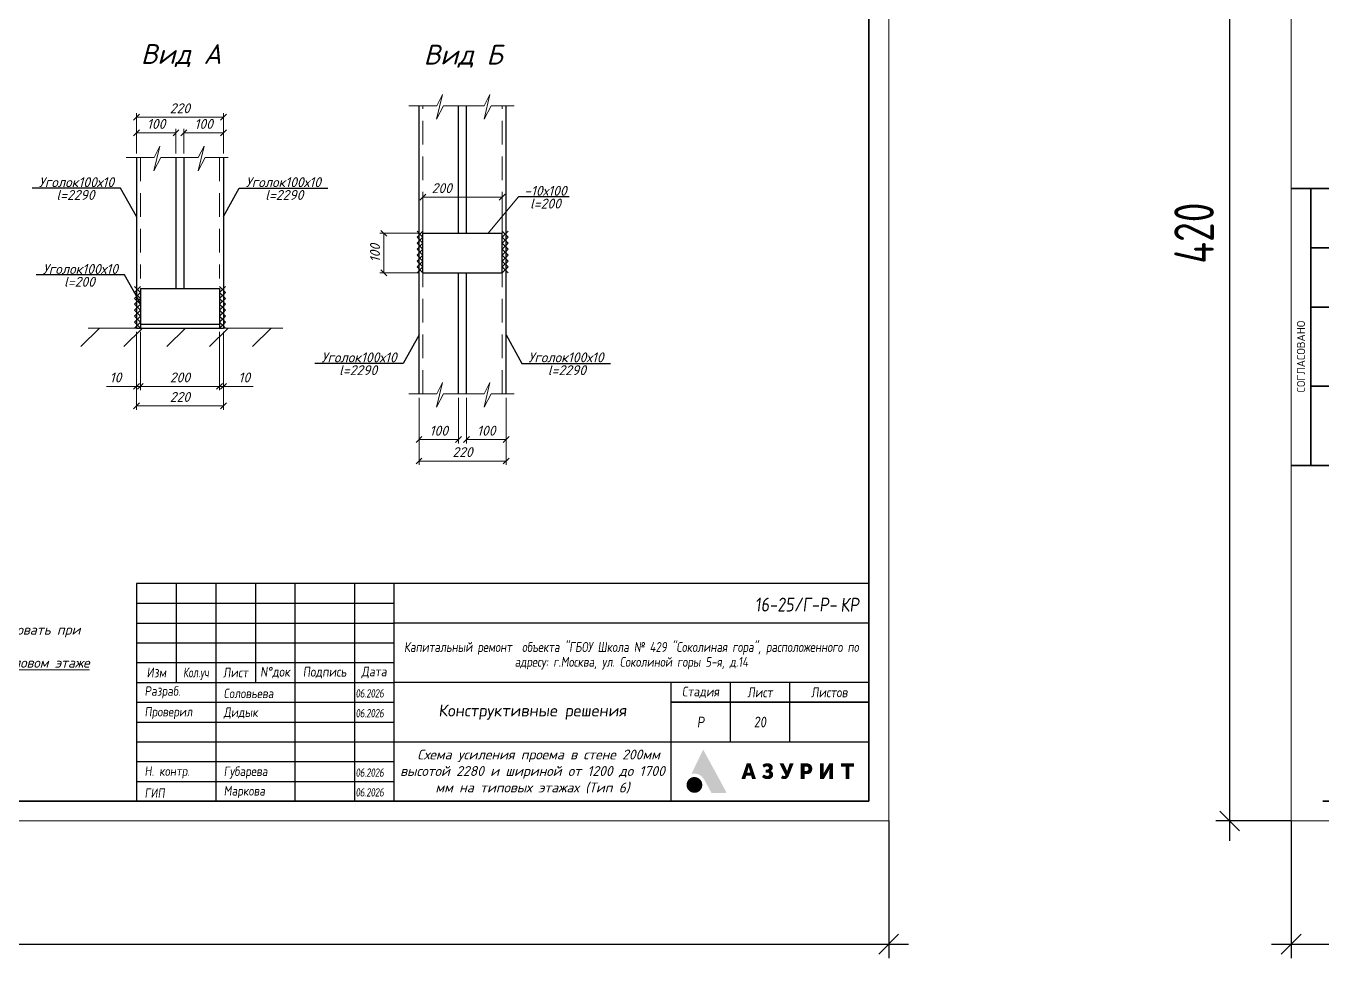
# Model space of a CAD drawing. Header units: millimetres. Extents: x 10124 to 8132345, y -95635 to 1386204.
# Drawn here: x 149395 to 152669, y 25514 to 27868 of the extents above; entities that cross this region are included whole.
import ezdxf
from ezdxf.enums import TextEntityAlignment as Align

# ---------------------------------------------------------------- set-up
doc = ezdxf.new("R2010")
doc.units = ezdxf.units.MM
doc.linetypes.add('Пунктир 2мм', pattern=[3, 2, -1])
doc.layers.get('DEFPOINTS').update_dxf_attribs({"color": 1})
for name, color, linetype, lineweight in [('013', 7, 'Continuous', 13), ('030', 7, 'Continuous', 30), ('_TEXT', 7, 'Continuous', 30)]:
    doc.layers.add(name, color=color, linetype=linetype, lineweight=lineweight)
doc.layers.add('_STAMP', color=7, linetype='Continuous')
doc.styles.add('10', font='isocpeui.ttf', dxfattribs={"height": 25})
doc.styles.add('GOST', font='isocpeur.TTF')
doc.styles.add('ISOCPEUR', font='isocpeur.TTF', dxfattribs={"width": 0.85, "oblique": 7})
doc.styles.add('БДА100', font='romand.shx', dxfattribs={"width": 0.7})
doc.dimstyles.new('10', dxfattribs={"dimtxt": 37.5, "dimasz": 15, "dimexe": 10, "dimexo": 10, "dimgap": 10, "dimtad": 1, "dimtxsty": '10', "dimblk": 'OBLIQUE', "dimcen": 2.5, "dimadec": 0, "dimazin": 0, "dimtfac": 1, "dimtmove": 0, "dimatfit": 3, "dimfxl": 1, "dimlwd": 15, "dimlwe": 15, "dimarcsym": 0})
doc.dimstyles.new('БДА1', dxfattribs={"dimtxt": 2, "dimasz": 1, "dimexe": 0.7, "dimexo": 0, "dimgap": 0.8, "dimtad": 1, "dimdec": 0, "dimrnd": 1, "dimzin": 0, "dimdsep": 46, "dimtxsty": 'БДА100', "dimblk": 'OBLIQUE', "dimcen": 2, "dimdle": 1, "dimadec": 0, "dimazin": 0, "dimtfac": 1, "dimtdec": 0, "dimtmove": 1, "dimatfit": 3, "dimldrblk": 'NONE', "dimfxl": 0.7, "dimtolj": 1, "dimtzin": 0, "dimlwd": -1, "dimlwe": -1, "dimarcsym": 0})

# ---------------------------------------------------------------- blocks, each defined once
blk = doc.blocks.new('_OBLIQUE')
at = {"color": 0, "linetype": 'ByBlock'}
blk.add_line((-0.5, -0.5), (0.5, 0.5), dxfattribs=at)
blk = doc.blocks.new('*D17')
at = {"layer": 'DEFPOINTS', "color": 0, "transparency": 16777216}
for p, q in [((0, 0), (0, -34.62)), ((594, 0), (594, -34.62)), ((-5, -31.12), (599, -31.12))]:
    blk.add_line(p, q, dxfattribs=at)
for p in [(0, 0), (594, 0), (594, -31.12)]:
    blk.add_point(p, dxfattribs=at)
at = {"layer": 'DEFPOINTS', "color": 0, "transparency": 16777216, "xscale": 5, "yscale": 5, "zscale": 5, "rotation": 180}
blk.add_blockref('_OBLIQUE', (0, -31.12), dxfattribs=at)
at = {"layer": 'DEFPOINTS', "color": 0, "transparency": 16777216, "xscale": 5, "yscale": 5, "zscale": 5}
blk.add_blockref('_OBLIQUE', (594, -31.12), dxfattribs=at)
at = {"layer": 'DEFPOINTS', "color": 0, "lineweight": 0, "transparency": 16777216, "insert": (105, -22.12), "char_height": 10, "attachment_point": 5, "style": 'БДА100'}
blk.add_mtext('\\A1;594', dxfattribs=at)
blk = doc.blocks.new('_None')
blk = doc.blocks.new('*D18')
at = {"layer": 'DEFPOINTS', "color": 0, "transparency": 16777216}
for p, q in [((-15.52, -5), (-15.52, 425)), ((0, 420), (-19.02, 420)), ((0, 0), (-19.02, 0))]:
    blk.add_line(p, q, dxfattribs=at)
for p in [(-15.52, 420), (0, 420), (0, 0)]:
    blk.add_point(p, dxfattribs=at)
at = {"layer": 'DEFPOINTS', "color": 0, "transparency": 16777216, "xscale": 5, "yscale": 5, "zscale": 5}
for p, rotation in [((-15.52, 420), 90), ((-15.52, 0), 270)]:
    blk.add_blockref('_OBLIQUE', p, dxfattribs=dict(at, rotation=rotation))
at = {"layer": 'DEFPOINTS', "color": 0, "lineweight": 0, "transparency": 16777216, "insert": (-24.52, 148.5), "char_height": 10, "attachment_point": 5, "rotation": 90, "style": 'БДА100'}
blk.add_mtext('\\A1;420', dxfattribs=at)
blk = doc.blocks.new('Логотип Азурит')
at = {"layer": '_STAMP', "linetype": 'Continuous', "true_color": 0x2a3756}
h = blk.add_hatch(color=159, dxfattribs=at)
h.dxf.hatch_style = 1
h.paths.add_polyline_path([(-39.4, 8.5), (-40.02, 9.65), (-40.61, 10.74), (-41.14, 11.7), (-41.62, 12.59), (-41.79, 12.89), (-41.86, 13.01), (-41.91, 12.94), (-41.99, 12.78), (-42.39, 11.96), (-42.77, 11.18), (-43.09, 10.5), (-43.47, 9.72), (-44.18, 8.26), (-44.5, 7.6), (-44.73, 7.14), (-44.85, 6.9), (-44.7, 6.93), (-44.51, 6.95), (-44.27, 6.97), (-44.09, 6.97), (-43.91, 6.96), (-43.74, 6.94), (-43.56, 6.91), (-43.39, 6.87), (-43.22, 6.81), (-43.05, 6.75), (-42.89, 6.68), (-42.73, 6.59), (-42.58, 6.5), (-42.43, 6.4), (-42.29, 6.29), (-42.15, 6.17), (-42.03, 6.04), (-41.91, 5.91), (-41.79, 5.77), (-41.72, 5.65), (-41.63, 5.5), (-41.3, 4.9), (-41.02, 4.39), (-40.57, 3.56), (-40.05, 2.59), (-39.78, 2.11), (-37.86, 2.11), (-36.5, 2.11), (-35.94, 2.12), (-36.48, 3.13), (-36.82, 3.75), (-37.16, 4.37), (-37.67, 5.33), (-38.2, 6.3), (-38.54, 6.93), (-38.87, 7.53)])
h = blk.add_hatch(color=159, dxfattribs=at)
h.dxf.hatch_style = 1
h.paths.add_polyline_path([(-29.3, 7.88), (-29.63, 8.84), (-29.86, 9.53), (-30.37, 9.54), (-30.87, 9.54), (-30.93, 9.38), (-31.26, 8.4), (-31.64, 7.27), (-31.97, 6.31), (-32.19, 5.64), (-32.05, 5.63), (-31.71, 5.62), (-31.23, 5.62), (-31.11, 6.03), (-30.99, 6.44), (-30.37, 6.44), (-29.75, 6.44), (-29.63, 6.03), (-29.52, 5.62), (-29.03, 5.62), (-28.54, 5.62), (-28.6, 5.8), (-28.93, 6.79)])
h.paths.add_polyline_path([(-30.77, 7.21), (-30.74, 7.31), (-30.56, 7.93), (-30.43, 8.43), (-30.39, 8.59), (-30.37, 8.65), (-30.35, 8.64), (-30.31, 8.45), (-30.22, 8.08), (-30.11, 7.66), (-30.01, 7.33), (-29.97, 7.21), (-30.37, 7.21)], flags=16)
h = blk.add_hatch(color=159, dxfattribs=at)
h.dxf.hatch_style = 1
h.paths.add_polyline_path([(-24.39, 7.35), (-24.47, 7.43), (-24.56, 7.5), (-24.66, 7.56), (-24.81, 7.65), (-24.74, 7.69), (-24.65, 7.75), (-24.55, 7.86), (-24.45, 7.97), (-24.38, 8.09), (-24.35, 8.18), (-24.32, 8.25), (-24.31, 8.34), (-24.3, 8.45), (-24.3, 8.65), (-24.31, 8.73), (-24.34, 8.82), (-24.41, 8.99), (-24.51, 9.14), (-24.63, 9.28), (-24.78, 9.39), (-24.95, 9.48), (-25.13, 9.55), (-25.34, 9.59), (-25.56, 9.6), (-25.74, 9.6), (-25.91, 9.58), (-26.08, 9.55), (-26.23, 9.51), (-26.39, 9.46), (-26.53, 9.39), (-26.67, 9.32), (-26.8, 9.23), (-26.9, 9.15), (-26.81, 8.98), (-26.64, 8.66), (-26.54, 8.5), (-26.51, 8.5), (-26.46, 8.54), (-26.35, 8.61), (-26.21, 8.67), (-26.07, 8.73), (-25.93, 8.77), (-25.82, 8.79), (-25.72, 8.79), (-25.62, 8.79), (-25.53, 8.76), (-25.46, 8.73), (-25.39, 8.68), (-25.34, 8.62), (-25.3, 8.55), (-25.26, 8.45), (-25.26, 8.36), (-25.27, 8.27), (-25.32, 8.18), (-25.36, 8.13), (-25.39, 8.08), (-25.44, 8.05), (-25.49, 8.02), (-25.63, 7.99), (-25.84, 7.98), (-26.1, 7.97), (-26.1, 7.6), (-26.1, 7.24), (-25.78, 7.23), (-25.54, 7.21), (-25.45, 7.2), (-25.38, 7.18), (-25.33, 7.15), (-25.28, 7.12), (-25.25, 7.08), (-25.21, 7.02), (-25.19, 6.96), (-25.17, 6.9), (-25.17, 6.76), (-25.18, 6.7), (-25.2, 6.64), (-25.23, 6.58), (-25.26, 6.53), (-25.31, 6.49), (-25.37, 6.45), (-25.44, 6.43), (-25.52, 6.41), (-25.69, 6.39), (-25.78, 6.39), (-25.87, 6.41), (-26, 6.45), (-26.16, 6.51), (-26.3, 6.6), (-26.43, 6.69), (-26.53, 6.76), (-26.77, 6.45), (-26.93, 6.26), (-26.97, 6.2), (-26.98, 6.15), (-26.97, 6.11), (-26.94, 6.07), (-26.82, 5.97), (-26.62, 5.84), (-26.41, 5.73), (-26.19, 5.65), (-25.97, 5.59), (-25.78, 5.57), (-25.53, 5.57), (-25.3, 5.58), (-25.12, 5.61), (-24.99, 5.65), (-24.87, 5.71), (-24.75, 5.78), (-24.64, 5.85), (-24.54, 5.94), (-24.45, 6.03), (-24.37, 6.13), (-24.31, 6.23), (-24.25, 6.37), (-24.21, 6.51), (-24.2, 6.66), (-24.2, 6.82), (-24.21, 6.94), (-24.24, 7.06), (-24.28, 7.16), (-24.33, 7.26)])
h = blk.add_hatch(color=159, dxfattribs=at)
h.dxf.hatch_style = 1
h.paths.add_polyline_path([(-19.61, 8.04), (-19.36, 8.68), (-19.14, 9.22), (-19.03, 9.53), (-19.17, 9.54), (-19.52, 9.54), (-20.02, 9.54), (-20.05, 9.44), (-20.31, 8.65), (-20.59, 7.81), (-20.63, 7.68), (-20.66, 7.62), (-20.67, 7.61), (-20.7, 7.67), (-20.82, 7.97), (-21.01, 8.4), (-21.34, 9.1), (-21.54, 9.54), (-22.06, 9.54), (-22.58, 9.54), (-22.4, 9.17), (-21.88, 8.17), (-21.32, 7.06), (-21.11, 6.63), (-21.09, 6.56), (-21.1, 6.52), (-21.15, 6.45), (-21.21, 6.41), (-21.28, 6.38), (-21.37, 6.37), (-21.45, 6.37), (-21.55, 6.39), (-21.64, 6.43), (-21.74, 6.49), (-21.82, 6.53), (-21.86, 6.49), (-21.92, 6.39), (-22.11, 6.05), (-22.23, 5.85), (-22.18, 5.81), (-22.08, 5.75), (-21.95, 5.69), (-21.81, 5.63), (-21.69, 5.59), (-21.51, 5.57), (-21.31, 5.57), (-21.12, 5.59), (-20.97, 5.62), (-20.88, 5.66), (-20.79, 5.71), (-20.71, 5.77), (-20.63, 5.84), (-20.56, 5.93), (-20.48, 6.02), (-20.35, 6.23), (-20.28, 6.35), (-20.21, 6.51), (-19.92, 7.25)])
h = blk.add_hatch(color=159, dxfattribs=at)
h.dxf.hatch_style = 1
h.paths.add_polyline_path([(-14.46, 7.53), (-14.41, 7.64), (-14.37, 7.74), (-14.33, 7.96), (-14.31, 8.19), (-14.32, 8.41), (-14.37, 8.63), (-14.45, 8.83), (-14.5, 8.93), (-14.55, 9.02), (-14.62, 9.1), (-14.69, 9.18), (-14.81, 9.29), (-14.92, 9.37), (-15.06, 9.43), (-15.21, 9.49), (-15.33, 9.52), (-15.49, 9.53), (-16.3, 9.54), (-17.21, 9.54), (-17.21, 7.58), (-17.21, 5.62), (-16.73, 5.62), (-16.25, 5.62), (-16.25, 6.23), (-16.25, 6.83), (-15.87, 6.83), (-15.58, 6.84), (-15.35, 6.86), (-15.17, 6.91), (-14.99, 6.98), (-14.83, 7.08), (-14.69, 7.2), (-14.56, 7.36)])
h.paths.add_polyline_path([(-15.6, 7.68), (-15.67, 7.66), (-15.95, 7.66), (-16.25, 7.66), (-16.25, 8.2), (-16.25, 8.74), (-15.93, 8.73), (-15.64, 8.72), (-15.57, 8.7), (-15.51, 8.67), (-15.42, 8.6), (-15.35, 8.51), (-15.32, 8.45), (-15.3, 8.39), (-15.29, 8.19), (-15.29, 8.07), (-15.3, 8), (-15.32, 7.94), (-15.35, 7.88), (-15.39, 7.82), (-15.43, 7.78), (-15.53, 7.71)], flags=16)
h = blk.add_hatch(color=159, dxfattribs=at)
h.dxf.hatch_style = 1
h.paths.add_polyline_path([(-10.09, 7.82), (-9.98, 8.03), (-9.94, 8.12), (-9.95, 7.93), (-9.96, 7.49), (-9.97, 6.69), (-9.97, 5.62), (-9.5, 5.62), (-9.04, 5.62), (-9.04, 7.58), (-9.04, 9.54), (-9.51, 9.54), (-9.99, 9.54), (-10.36, 8.91), (-10.84, 8.1), (-11.03, 7.78), (-11.26, 7.34), (-11.37, 7.13), (-11.42, 7.05), (-11.41, 7.31), (-11.39, 7.78), (-11.39, 8.55), (-11.39, 9.54), (-11.86, 9.54), (-12.34, 9.54), (-12.34, 7.58), (-12.34, 5.62), (-11.86, 5.62), (-11.37, 5.62), (-11.18, 5.95), (-10.61, 6.89), (-10.31, 7.42)])
h = blk.add_hatch(color=159, dxfattribs=at)
h.dxf.hatch_style = 1
h.paths.add_polyline_path([(-3.74, 9.14), (-3.74, 9.54), (-5.42, 9.54), (-7.09, 9.54), (-7.09, 9.14), (-7.09, 8.74), (-6.5, 8.74), (-5.9, 8.74), (-5.9, 7.18), (-5.9, 5.62), (-5.43, 5.62), (-4.95, 5.62), (-4.95, 7.18), (-4.95, 8.74), (-4.35, 8.74), (-3.74, 8.74)])
at = {"layer": '_STAMP', "linetype": 'Continuous', "true_color": 0x1447b7}
h = blk.add_hatch(color=162, dxfattribs=at)
h.dxf.hatch_style = 1
h.paths.add_polyline_path([(-42.09, 4.22), (-42.11, 4.4), (-42.15, 4.58), (-42.2, 4.76), (-42.27, 4.93), (-42.35, 5.1), (-42.45, 5.26), (-42.57, 5.41), (-42.7, 5.55), (-42.8, 5.64), (-42.91, 5.72), (-43.14, 5.86), (-43.38, 5.97), (-43.63, 6.05), (-43.89, 6.09), (-44.15, 6.1), (-44.42, 6.07), (-44.55, 6.04), (-44.68, 6.01), (-44.87, 5.94), (-45.05, 5.85), (-45.22, 5.74), (-45.37, 5.62), (-45.51, 5.49), (-45.63, 5.35), (-45.75, 5.19), (-45.84, 5.03), (-45.92, 4.85), (-45.98, 4.67), (-46.03, 4.49), (-46.06, 4.29), (-46.07, 4.1), (-46.05, 3.9), (-46.02, 3.7), (-45.97, 3.51), (-45.92, 3.37), (-45.87, 3.24), (-45.8, 3.11), (-45.72, 2.99), (-45.64, 2.88), (-45.54, 2.77), (-45.44, 2.67), (-45.33, 2.57), (-45.22, 2.49), (-45.1, 2.41), (-44.98, 2.34), (-44.85, 2.28), (-44.72, 2.22), (-44.58, 2.18), (-44.44, 2.15), (-44.3, 2.13), (-44.05, 2.12), (-43.8, 2.14), (-43.57, 2.19), (-43.34, 2.26), (-43.12, 2.37), (-42.92, 2.5), (-42.73, 2.65), (-42.56, 2.83), (-42.44, 2.99), (-42.34, 3.15), (-42.26, 3.32), (-42.19, 3.49), (-42.14, 3.67), (-42.11, 3.85), (-42.09, 4.03)])
blk = doc.blocks.new('_Azurit_Stamp')
at = {"layer": '_STAMP'}
for p, q in [((-175, 55), (-175, 30)), ((-165, 55), (-165, 0)), ((-155, 55), (-155, 30)), ((-145, 55), (-145, 0)), ((-130, 55), (-130, 0)), ((-120, 55), (-120, 0)), ((-185, 50), (-120, 50)), ((-185, 45), (-120, 45)), ((0, 45), (-120, 45)), ((-185, 40), (-120, 40)), ((-185, 35), (-120, 35)), ((-185, 30), (-120, 30)), ((0, 30), (-120, 30)), ((-50, 30), (-50, 0)), ((-35, 25), (-35, 30)), ((-20, 25), (-20, 30)), ((-185, 25), (-120, 25)), ((-50, 25), (-35, 25)), ((-35, 25), (-50, 25)), ((-35, 25), (-20, 25)), ((-35, 15), (-35, 25)), ((-20, 25), (-35, 25)), ((-20, 25), (0, 25)), ((-20, 15), (-20, 25)), ((0, 25), (-20, 25)), ((-185, 20), (-120, 20)), ((-185, 15), (-120, 15)), ((-120, 15), (0, 15)), ((-185, 10), (-120, 10)), ((-185, 5), (-120, 5))]:
    blk.add_line(p, q, dxfattribs=at)
blk.add_lwpolyline([(-185, 0), (0, 0), (0, 55), (-185, 55)], close=True, dxfattribs=at)
at = {"linetype": 'Continuous'}
blk.add_blockref('Логотип Азурит', (0, 0), dxfattribs=at)
at = {"color": 0, "lineweight": 9, "insert": (-42.5, 20), "char_height": 2.7, "width": 15, "attachment_point": 5, "style": 'ISOCPEUR'}
blk.add_mtext('Р', dxfattribs=at)
at = {"layer": '_TEXT', "color": 1, "style": 'ISOCPEUR', "oblique": 7, "width": 0.85}
blk.add_text('КР ', height=3.5, dxfattribs=at).set_placement((-7.2, 49.62), align=Align.MIDDLE_LEFT)
at = {"layer": '_TEXT', "color": 5, "line_spacing_factor": 0.9, "style": 'ISOCPEUR'}
for s, width, heights, insert, char_height, attachment_point in [('16-25/Г-Р-', 69.1586, [9.61], (-8.07, 49.66), 3.5, 6), ('{\\Q8;\\W0.8;\\C7;Капитальный ремонт  объекта "ГБОУ Школа № 429 "Соколиная гора", расположенного по адресу: г.Москва, ул. Соколиной горы 5-я, д.14}', 120, [14.01], (-60, 36.73), 2.5, 5), ('{\\W1;Конструктивные решения}', 69.1586, [14.57], (-85, 22.5), 3, 5)]:
    blk.add_mtext_dynamic_manual_height_columns(s, width=width, gutter_width=0, heights=heights, dxfattribs=dict(at, insert=insert, char_height=char_height, attachment_point=attachment_point))
at = {"layer": '_TEXT', "style": 'ISOCPEUR'}
for s, width, insert, char_height, attachment_point in [('Изм', 10, (-180, 32.5), 2.5, 5), ('{\\W0.7;Кол.уч}', 10, (-170, 32.17), 2.5, 5), ('Лист', 10, (-160, 32.5), 2.5, 5), ('N%%Dдок', 10, (-150, 32.5), 2.5, 5), ('Подпись', 10, (-137.5, 32.5), 2.5, 5), ('Дата', 10, (-125, 32.5), 2.5, 5), ('Разраб.', 20, (-183, 27.5), 2.4, 4), ('Стадия', 15, (-42.5, 27.5), 2.5, 5), ('Лист', 15, (-27.5, 27.5), 2.5, 5), ('Листов', 15, (-10, 27.5), 2.5, 5), ('Проверил', 20, (-183, 22.27), 2.4, 4), ('Н. контр.', 20, (-183, 7.27), 2.4, 4), ('ГИП', 20, (-183, 2.04), 2.4, 4)]:
    blk.add_mtext_dynamic_manual_height_columns(s, width=width, gutter_width=12.5, heights=[0], dxfattribs=dict(at, insert=insert, char_height=char_height, attachment_point=attachment_point))
at = {"layer": '_TEXT', "color": 1, "attachment_point": 4, "style": 'ISOCPEUR'}
for s, width, insert, char_height in [('Соловьева', 19.0361, (-163, 27.23), 2.4), ('{\\W0.82;\\T0.92;06.2026}', 7.4894, (-129.7, 27.23), 2.1), ('{\\W0.82;\\T0.92;06.2026}', 7.4894, (-129.7, 22.23), 2.1), ('{\\W0.82;\\T0.92;06.2026}', 7.4894, (-129.7, 7.23), 2.1), ('{\\W0.82;\\T0.92;06.2026}', 7.4894, (-129.7, 2.23), 2.1)]:
    blk.add_mtext_dynamic_manual_height_columns(s, width=width, gutter_width=12.5, heights=[0], dxfattribs=dict(at, insert=insert, char_height=char_height))
at = {"layer": '_TEXT', "color": 5, "char_height": 2.4, "attachment_point": 4, "style": 'ISOCPEUR'}
for s, insert in [('Дидык', (-163, 22.23)), ('Губарева', (-163, 7.23)), ('Маркова', (-163, 2.29))]:
    blk.add_mtext_dynamic_manual_height_columns(s, width=19.0361, gutter_width=12.5, heights=[0], dxfattribs=dict(at, insert=insert))
blk = doc.blocks.new('*D396')
at = {"color": 0, "lineweight": 15, "ltscale": 100, "transparency": 16777216}
for p, q in [((149683.8, 27095.4), (149683.8, 26948.1)), ((149883.8, 27095.4), (149883.8, 26948.1)), ((149683.8, 26958.1), (149883.8, 26958.1))]:
    blk.add_line(p, q, dxfattribs=at)
at = {"layer": 'DEFPOINTS', "color": 0, "ltscale": 100, "transparency": 16777216}
for p in [(149683.8, 27105.4), (149883.8, 27105.4), (149883.8, 26958.1)]:
    blk.add_point(p, dxfattribs=at)
at = {"color": 0, "lineweight": 15, "ltscale": 100, "transparency": 16777216, "xscale": 15, "yscale": 15, "zscale": 15, "rotation": 180}
blk.add_blockref('_OBLIQUE', (149683.8, 26958.1), dxfattribs=at)
at = {"color": 0, "lineweight": 15, "ltscale": 100, "transparency": 16777216, "xscale": 15, "yscale": 15, "zscale": 15}
blk.add_blockref('_OBLIQUE', (149883.8, 26958.1), dxfattribs=at)
at = {"color": 0, "ltscale": 100, "transparency": 16777216, "insert": (149783.8, 26980.6), "char_height": 25, "attachment_point": 5, "style": '10'}
blk.add_mtext('200', dxfattribs=at)
blk = doc.blocks.new('*D419')
at = {"layer": '013', "color": 0, "lineweight": 15, "ltscale": 100, "transparency": 16777216}
for p, q in [((149673.8, 27095.4), (149673.8, 26948.1)), ((149683.8, 27095.4), (149683.8, 26948.1)), ((149673.8, 26958.1), (149598.6, 26958.1)), ((149683.8, 26958.1), (149673.8, 26958.1)), ((149683.8, 26958.1), (149698.8, 26958.1))]:
    blk.add_line(p, q, dxfattribs=at)
at = {"layer": 'DEFPOINTS', "color": 0, "ltscale": 100, "transparency": 16777216}
for p in [(149673.8, 27105.4), (149683.8, 27105.4), (149673.8, 26958.1)]:
    blk.add_point(p, dxfattribs=at)
at = {"layer": '013', "color": 0, "lineweight": 15, "ltscale": 100, "transparency": 16777216, "xscale": 15, "yscale": 15, "zscale": 15}
blk.add_blockref('_OBLIQUE', (149673.8, 26958.1), dxfattribs=at)
at = {"layer": '013', "color": 0, "lineweight": 15, "ltscale": 100, "transparency": 16777216, "xscale": 15, "yscale": 15, "zscale": 15, "rotation": 180}
blk.add_blockref('_OBLIQUE', (149683.8, 26958.1), dxfattribs=at)
at = {"layer": '013', "color": 0, "ltscale": 100, "transparency": 16777216, "insert": (149621.2, 26980.6), "char_height": 25, "attachment_point": 5, "style": '10'}
blk.add_mtext('10', dxfattribs=at)
blk = doc.blocks.new('*D397')
at = {"layer": '013', "color": 0, "lineweight": 15, "ltscale": 100, "transparency": 16777216}
for p, q in [((149883.8, 27095.4), (149883.8, 26948.1)), ((149893.8, 27095.4), (149893.8, 26948.1)), ((149883.8, 26958.1), (149868.8, 26958.1)), ((149883.8, 26958.1), (149893.8, 26958.1)), ((149893.8, 26958.1), (149968.9, 26958.1))]:
    blk.add_line(p, q, dxfattribs=at)
at = {"layer": 'DEFPOINTS', "color": 0, "ltscale": 100, "transparency": 16777216}
for p in [(149883.8, 27105.4), (149893.8, 27105.4), (149893.8, 26958.1)]:
    blk.add_point(p, dxfattribs=at)
at = {"layer": '013', "color": 0, "lineweight": 15, "ltscale": 100, "transparency": 16777216, "xscale": 15, "yscale": 15, "zscale": 15}
blk.add_blockref('_OBLIQUE', (149883.8, 26958.1), dxfattribs=at)
at = {"layer": '013', "color": 0, "lineweight": 15, "ltscale": 100, "transparency": 16777216, "xscale": 15, "yscale": 15, "zscale": 15, "rotation": 180}
blk.add_blockref('_OBLIQUE', (149893.8, 26958.1), dxfattribs=at)
at = {"layer": '013', "color": 0, "ltscale": 100, "transparency": 16777216, "insert": (149946.4, 26980.6), "char_height": 25, "attachment_point": 5, "style": '10'}
blk.add_mtext('10', dxfattribs=at)
blk = doc.blocks.new('*D398')
at = {"layer": '013', "color": 0, "lineweight": 15, "ltscale": 100, "transparency": 16777216}
for p, q in [((149673.8, 27095.4), (149673.8, 26898.8)), ((149893.8, 27095.4), (149893.8, 26898.8)), ((149673.8, 26908.8), (149893.8, 26908.8))]:
    blk.add_line(p, q, dxfattribs=at)
at = {"layer": 'DEFPOINTS', "color": 0, "ltscale": 100, "transparency": 16777216}
for p in [(149673.8, 27105.4), (149893.8, 27105.4), (149893.8, 26908.8)]:
    blk.add_point(p, dxfattribs=at)
at = {"layer": '013', "color": 0, "lineweight": 15, "ltscale": 100, "transparency": 16777216, "xscale": 15, "yscale": 15, "zscale": 15, "rotation": 180}
blk.add_blockref('_OBLIQUE', (149673.8, 26908.8), dxfattribs=at)
at = {"layer": '013', "color": 0, "lineweight": 15, "ltscale": 100, "transparency": 16777216, "xscale": 15, "yscale": 15, "zscale": 15}
blk.add_blockref('_OBLIQUE', (149893.8, 26908.8), dxfattribs=at)
at = {"layer": '013', "color": 0, "ltscale": 100, "transparency": 16777216, "insert": (149783.8, 26931.3), "char_height": 25, "attachment_point": 5, "style": '10'}
blk.add_mtext('220', dxfattribs=at)
blk = doc.blocks.new('*D420')
at = {"layer": '013', "color": 0, "lineweight": 15, "ltscale": 100, "transparency": 16777216}
for p, q in [((149673.8, 27546), (149673.8, 27608.4)), ((149773.8, 27546), (149773.8, 27608.4)), ((149673.8, 27598.4), (149773.8, 27598.4))]:
    blk.add_line(p, q, dxfattribs=at)
at = {"layer": 'DEFPOINTS', "color": 0, "ltscale": 100, "transparency": 16777216}
for p in [(149773.8, 27598.4), (149673.8, 27536), (149773.8, 27536)]:
    blk.add_point(p, dxfattribs=at)
at = {"layer": '013', "color": 0, "lineweight": 15, "ltscale": 100, "transparency": 16777216, "xscale": 15, "yscale": 15, "zscale": 15, "rotation": 180}
blk.add_blockref('_OBLIQUE', (149673.8, 27598.4), dxfattribs=at)
at = {"layer": '013', "color": 0, "lineweight": 15, "ltscale": 100, "transparency": 16777216, "xscale": 15, "yscale": 15, "zscale": 15}
blk.add_blockref('_OBLIQUE', (149773.8, 27598.4), dxfattribs=at)
at = {"layer": '013', "color": 0, "ltscale": 100, "transparency": 16777216, "insert": (149723.8, 27620.9), "char_height": 25, "attachment_point": 5, "style": '10'}
blk.add_mtext('100', dxfattribs=at)
blk = doc.blocks.new('*D403')
at = {"layer": '013', "color": 0, "lineweight": 15, "ltscale": 100, "transparency": 16777216}
for p, q in [((149673.8, 27546), (149673.8, 27647.9)), ((149893.8, 27546), (149893.8, 27647.9)), ((149673.8, 27637.9), (149893.8, 27637.9))]:
    blk.add_line(p, q, dxfattribs=at)
at = {"layer": 'DEFPOINTS', "color": 0, "ltscale": 100, "transparency": 16777216}
for p in [(149893.8, 27637.9), (149673.8, 27536), (149893.8, 27536)]:
    blk.add_point(p, dxfattribs=at)
at = {"layer": '013', "color": 0, "lineweight": 15, "ltscale": 100, "transparency": 16777216, "xscale": 15, "yscale": 15, "zscale": 15, "rotation": 180}
blk.add_blockref('_OBLIQUE', (149673.8, 27637.9), dxfattribs=at)
at = {"layer": '013', "color": 0, "lineweight": 15, "ltscale": 100, "transparency": 16777216, "xscale": 15, "yscale": 15, "zscale": 15}
blk.add_blockref('_OBLIQUE', (149893.8, 27637.9), dxfattribs=at)
at = {"layer": '013', "color": 0, "ltscale": 100, "transparency": 16777216, "insert": (149783.8, 27660.4), "char_height": 25, "attachment_point": 5, "style": '10'}
blk.add_mtext('220', dxfattribs=at)
blk = doc.blocks.new('*D421')
at = {"layer": '013', "color": 0, "lineweight": 15, "ltscale": 100, "transparency": 16777216}
for p, q in [((149793.8, 27546), (149793.8, 27608.4)), ((149893.8, 27546), (149893.8, 27608.4)), ((149793.8, 27598.4), (149893.8, 27598.4))]:
    blk.add_line(p, q, dxfattribs=at)
at = {"layer": 'DEFPOINTS', "color": 0, "ltscale": 100, "transparency": 16777216}
for p in [(149893.8, 27598.4), (149793.8, 27536), (149893.8, 27536)]:
    blk.add_point(p, dxfattribs=at)
at = {"layer": '013', "color": 0, "lineweight": 15, "ltscale": 100, "transparency": 16777216, "xscale": 15, "yscale": 15, "zscale": 15, "rotation": 180}
blk.add_blockref('_OBLIQUE', (149793.8, 27598.4), dxfattribs=at)
at = {"layer": '013', "color": 0, "lineweight": 15, "ltscale": 100, "transparency": 16777216, "xscale": 15, "yscale": 15, "zscale": 15}
blk.add_blockref('_OBLIQUE', (149893.8, 27598.4), dxfattribs=at)
at = {"layer": '013', "color": 0, "ltscale": 100, "transparency": 16777216, "insert": (149843.8, 27620.9), "char_height": 25, "attachment_point": 5, "style": '10'}
blk.add_mtext('100', dxfattribs=at)
blk = doc.blocks.new('*D407')
at = {"layer": '013', "color": 0, "lineweight": 15, "ltscale": 100, "transparency": 16777216}
for p, q in [((150387.8, 26929), (150387.8, 26813.6)), ((150487.8, 26929), (150487.8, 26813.6)), ((150387.8, 26823.6), (150487.8, 26823.6))]:
    blk.add_line(p, q, dxfattribs=at)
at = {"layer": 'DEFPOINTS', "color": 0, "ltscale": 100, "transparency": 16777216}
for p in [(150387.8, 26939), (150487.8, 26939), (150487.8, 26823.6)]:
    blk.add_point(p, dxfattribs=at)
at = {"layer": '013', "color": 0, "lineweight": 15, "ltscale": 100, "transparency": 16777216, "xscale": 15, "yscale": 15, "zscale": 15, "rotation": 180}
blk.add_blockref('_OBLIQUE', (150387.8, 26823.6), dxfattribs=at)
at = {"layer": '013', "color": 0, "lineweight": 15, "ltscale": 100, "transparency": 16777216, "xscale": 15, "yscale": 15, "zscale": 15}
blk.add_blockref('_OBLIQUE', (150487.8, 26823.6), dxfattribs=at)
at = {"layer": '013', "color": 0, "ltscale": 100, "transparency": 16777216, "insert": (150437.8, 26846.1), "char_height": 25, "attachment_point": 5, "style": '10'}
blk.add_mtext('100', dxfattribs=at)
blk = doc.blocks.new('*D408')
at = {"layer": '013', "color": 0, "lineweight": 15, "ltscale": 100, "transparency": 16777216}
for p, q in [((150507.8, 26929), (150507.8, 26813.6)), ((150607.8, 26929), (150607.8, 26813.6)), ((150507.8, 26823.6), (150607.8, 26823.6))]:
    blk.add_line(p, q, dxfattribs=at)
at = {"layer": 'DEFPOINTS', "color": 0, "ltscale": 100, "transparency": 16777216}
for p in [(150507.8, 26939), (150607.8, 26939), (150607.8, 26823.6)]:
    blk.add_point(p, dxfattribs=at)
at = {"layer": '013', "color": 0, "lineweight": 15, "ltscale": 100, "transparency": 16777216, "xscale": 15, "yscale": 15, "zscale": 15, "rotation": 180}
blk.add_blockref('_OBLIQUE', (150507.8, 26823.6), dxfattribs=at)
at = {"layer": '013', "color": 0, "lineweight": 15, "ltscale": 100, "transparency": 16777216, "xscale": 15, "yscale": 15, "zscale": 15}
blk.add_blockref('_OBLIQUE', (150607.8, 26823.6), dxfattribs=at)
at = {"layer": '013', "color": 0, "ltscale": 100, "transparency": 16777216, "insert": (150557.8, 26846.1), "char_height": 25, "attachment_point": 5, "style": '10'}
blk.add_mtext('100', dxfattribs=at)
blk = doc.blocks.new('*D394')
at = {"layer": '013', "color": 0, "lineweight": 15, "ltscale": 100, "transparency": 16777216}
for p, q in [((150387.8, 26929), (150387.8, 26759.5)), ((150607.8, 26929), (150607.8, 26759.5)), ((150387.8, 26769.5), (150607.8, 26769.5))]:
    blk.add_line(p, q, dxfattribs=at)
at = {"layer": 'DEFPOINTS', "color": 0, "ltscale": 100, "transparency": 16777216}
for p in [(150387.8, 26939), (150607.8, 26939), (150607.8, 26769.5)]:
    blk.add_point(p, dxfattribs=at)
at = {"layer": '013', "color": 0, "lineweight": 15, "ltscale": 100, "transparency": 16777216, "xscale": 15, "yscale": 15, "zscale": 15, "rotation": 180}
blk.add_blockref('_OBLIQUE', (150387.8, 26769.5), dxfattribs=at)
at = {"layer": '013', "color": 0, "lineweight": 15, "ltscale": 100, "transparency": 16777216, "xscale": 15, "yscale": 15, "zscale": 15}
blk.add_blockref('_OBLIQUE', (150607.8, 26769.5), dxfattribs=at)
at = {"layer": '013', "color": 0, "ltscale": 100, "transparency": 16777216, "insert": (150497.8, 26792), "char_height": 25, "attachment_point": 5, "style": '10'}
blk.add_mtext('220', dxfattribs=at)
blk = doc.blocks.new('*D442')
at = {"layer": '013', "color": 0, "lineweight": 15, "ltscale": 100, "transparency": 16777216}
for p, q in [((150387.8, 27344.6), (150289.1, 27344.6)), ((150299.1, 27244.6), (150299.1, 27344.6)), ((150387.8, 27244.6), (150289.1, 27244.6))]:
    blk.add_line(p, q, dxfattribs=at)
at = {"layer": 'DEFPOINTS', "color": 0, "ltscale": 100, "transparency": 16777216}
for p in [(150299.1, 27344.6), (150397.8, 27344.6), (150397.8, 27244.6)]:
    blk.add_point(p, dxfattribs=at)
at = {"layer": '013', "color": 0, "lineweight": 15, "ltscale": 100, "transparency": 16777216, "xscale": 15, "yscale": 15, "zscale": 15}
for p, rotation in [((150299.1, 27344.6), 90), ((150299.1, 27244.6), 270)]:
    blk.add_blockref('_OBLIQUE', p, dxfattribs=dict(at, rotation=rotation))
at = {"layer": '013', "color": 0, "ltscale": 100, "transparency": 16777216, "insert": (150276.6, 27294.6), "char_height": 25, "attachment_point": 5, "rotation": 90, "style": '10'}
blk.add_mtext('100', dxfattribs=at)
blk = doc.blocks.new('*D441')
at = {"layer": '013', "color": 0, "lineweight": 15, "ltscale": 100, "transparency": 16777216}
for p, q in [((150397.8, 27354.6), (150397.8, 27446.2)), ((150597.8, 27354.6), (150597.8, 27446.2)), ((150397.8, 27436.2), (150597.8, 27436.2))]:
    blk.add_line(p, q, dxfattribs=at)
at = {"layer": 'DEFPOINTS', "color": 0, "ltscale": 100, "transparency": 16777216}
for p in [(150597.8, 27436.2), (150397.8, 27344.6), (150597.8, 27344.6)]:
    blk.add_point(p, dxfattribs=at)
at = {"layer": '013', "color": 0, "lineweight": 15, "ltscale": 100, "transparency": 16777216, "xscale": 15, "yscale": 15, "zscale": 15, "rotation": 180}
blk.add_blockref('_OBLIQUE', (150397.8, 27436.2), dxfattribs=at)
at = {"layer": '013', "color": 0, "lineweight": 15, "ltscale": 100, "transparency": 16777216, "xscale": 15, "yscale": 15, "zscale": 15}
blk.add_blockref('_OBLIQUE', (150597.8, 27436.2), dxfattribs=at)
at = {"layer": '013', "color": 0, "ltscale": 100, "transparency": 16777216, "insert": (150445.4, 27458.7), "char_height": 25, "attachment_point": 5, "style": '10'}
blk.add_mtext('200', dxfattribs=at)
blk = doc.blocks.new('*U16')
at = {"color": 44, "lineweight": 20, "ltscale": 10}
for p, q in [((0, 420), (0, 0)), ((594, 0), (594, 420)), ((0, 0), (594, 0))]:
    blk.add_line(p, q, dxfattribs=at)
at = {"color": 137, "lineweight": 35, "ltscale": 10}
for p, q in [((589, 5), (589, 415)), ((0, 159.8), (20, 159.8)), ((5, 89.8), (5, 159.8)), ((5, 144.8), (20, 144.8)), ((5, 129.8), (20, 129.8)), ((5, 109.8), (20, 109.8)), ((0, 89.8), (20, 89.8)), ((8.04, 5), (589, 5))]:
    blk.add_line(p, q, dxfattribs=at)
at = {"color": 0, "lineweight": 13, "insert": (2.49, 117.3), "char_height": 2.0408, "width": 55, "attachment_point": 5, "rotation": 90, "style": 'GOST'}
blk.add_mtext('СОГЛАСОВАНО', dxfattribs=at)
at = {"color": 44, "lineweight": 13, "style": 'GOST', "oblique": 10, "width": 0.8}
for tag in ['ФОРМАТВЕРТ', 'ФОРМАТГОРИЗ']:
    blk.add_attdef(tag, (542.98, 1.6), '', height=2, dxfattribs=at)
at = {"layer": 'DEFPOINTS', "color": 251, "lineweight": 0}
dim = blk.add_linear_dim(base=(-15.52, 420), p1=(0, 0), p2=(0, 420), angle=90, dimstyle='БДА1', override={"dimscale": 5}, dxfattribs=at)
dim.commit()
dim.dimension.update_dxf_attribs({"geometry": '*D18', "text_midpoint": (-15.52, 148.5), "dimtype": 128})
dim = blk.add_linear_dim(base=(594, -31.12), p1=(0, 0), p2=(594, 0), dimstyle='БДА1', override={"dimscale": 5}, dxfattribs=at)
dim.commit()
dim.dimension.update_dxf_attribs({"geometry": '*D17', "text_midpoint": (105, -31.12), "dimtype": 128})

msp = doc.modelspace()

# ---------------------------------------------------------------- linework, layer by layer
at = {"ltscale": 100}
for p, q in [((149633.964, 27458.8), (149410.223, 27458.8)), ((149673.766, 27387.136), (149633.964, 27458.8)), ((149893.766, 27387.136), (149933.568, 27458.8)), ((149933.568, 27458.8), (150157.31, 27458.8)), ((150767.186, 27437.016), (150639.295, 27437.016)), ((150397.834, 27334.637), (150382.834, 27349.637)), ((150382.834, 27334.637), (150397.834, 27349.637)), ((150612.834, 27334.637), (150597.834, 27349.637)), ((150597.834, 27334.637), (150612.834, 27349.637)), ((150397.834, 27319.637), (150382.834, 27334.637)), ((150382.834, 27319.637), (150397.834, 27334.637)), ((150397.834, 27304.637), (150382.834, 27319.637)), ((150382.834, 27304.637), (150397.834, 27319.637)), ((150612.834, 27319.637), (150597.834, 27334.637)), ((150597.834, 27319.637), (150612.834, 27334.637)), ((150612.834, 27304.637), (150597.834, 27319.637)), ((150597.834, 27304.637), (150612.834, 27319.637)), ((150397.834, 27289.637), (150382.834, 27304.637)), ((150382.834, 27289.637), (150397.834, 27304.637)), ((150397.834, 27274.637), (150382.834, 27289.637)), ((150382.834, 27274.637), (150397.834, 27289.637)), ((150612.834, 27289.637), (150597.834, 27304.637)), ((150597.834, 27289.637), (150612.834, 27304.637)), ((150612.834, 27274.637), (150597.834, 27289.637)), ((150597.834, 27274.637), (150612.834, 27289.637)), ((150397.834, 27259.637), (150382.834, 27274.637)), ((150382.834, 27259.637), (150397.834, 27274.637)), ((150397.834, 27244.637), (150382.834, 27259.637)), ((150382.834, 27244.637), (150397.834, 27259.637)), ((150612.834, 27259.637), (150597.834, 27274.637)), ((150597.834, 27259.637), (150612.834, 27274.637)), ((150612.834, 27244.637), (150597.834, 27259.637)), ((150597.834, 27244.637), (150612.834, 27259.637)), ((149643.964, 27239.534), (149420.223, 27239.534)), ((149683.766, 27167.87), (149643.964, 27239.534)), ((149683.766, 27195.37), (149668.766, 27210.37)), ((149668.766, 27195.37), (149683.766, 27210.37)), ((149683.766, 27180.37), (149668.766, 27195.37)), ((149668.766, 27180.37), (149683.766, 27195.37)), ((149683.766, 27165.37), (149668.766, 27180.37)), ((149668.766, 27165.37), (149683.766, 27180.37)), ((149898.766, 27195.37), (149883.766, 27210.37)), ((149883.766, 27195.37), (149898.766, 27210.37)), ((149898.766, 27180.37), (149883.766, 27195.37)), ((149883.766, 27180.37), (149898.766, 27195.37)), ((149898.766, 27165.37), (149883.766, 27180.37)), ((149883.766, 27165.37), (149898.766, 27180.37)), ((149683.766, 27150.37), (149668.766, 27165.37)), ((149668.766, 27150.37), (149683.766, 27165.37)), ((149683.766, 27135.37), (149668.766, 27150.37)), ((149668.766, 27135.37), (149683.766, 27150.37)), ((149898.766, 27150.37), (149883.766, 27165.37)), ((149883.766, 27150.37), (149898.766, 27165.37)), ((149898.766, 27135.37), (149883.766, 27150.37)), ((149883.766, 27135.37), (149898.766, 27150.37)), ((149683.766, 27120.37), (149668.766, 27135.37)), ((149668.766, 27120.37), (149683.766, 27135.37)), ((149683.766, 27105.37), (149668.766, 27120.37)), ((149668.766, 27105.37), (149683.766, 27120.37)), ((149898.766, 27120.37), (149883.766, 27135.37)), ((149883.766, 27120.37), (149898.766, 27135.37)), ((149898.766, 27105.37), (149883.766, 27120.37)), ((149883.766, 27105.37), (149898.766, 27120.37)), ((149673.766, 27105.37), (149883.766, 27105.37)), ((150387.834, 27087.871), (150348.032, 27016.207)), ((150607.834, 27087.871), (150647.636, 27016.207)), ((150348.032, 27016.207), (150124.291, 27016.207)), ((150647.636, 27016.207), (150871.377, 27016.207))]:
    msp.add_line(p, q, dxfattribs=at)
at = {"layer": '013', "linetype": 'Пунктир 2мм', "ltscale": 30}
for p, q in [((150397.834, 26939.004), (150397.834, 27666.315)), ((150597.834, 26939.004), (150597.834, 27666.315)), ((149683.766, 27536.003), (149683.766, 27230.37)), ((149883.766, 27536.003), (149883.766, 27230.37))]:
    msp.add_line(p, q, dxfattribs=at)
at = {"layer": '013', "ltscale": 100}
for p, q in [((150562.79, 27344.637), (150639.295, 27437.016)), ((149533.687, 27058.449), (149580.928, 27105.37)), ((149551.95, 27105.37), (150044.043, 27105.37)), ((149642.034, 27058.449), (149689.275, 27105.37)), ((149750.381, 27058.449), (149797.622, 27105.37)), ((149858.727, 27058.449), (149905.968, 27105.37)), ((149967.074, 27058.449), (150014.315, 27105.37))]:
    msp.add_line(p, q, dxfattribs=at)
for points in [[(150361.807, 27666.315), (150432.47, 27666.315), (150446.988, 27694.961), (150432.032, 27632.695), (150449.981, 27666.315), (150507.834, 27666.315)], [(150481.807, 27666.315), (150552.47, 27666.315), (150566.988, 27694.961), (150552.032, 27632.695), (150569.981, 27666.315), (150627.834, 27666.315)], [(149647.739, 27536.003), (149718.402, 27536.003), (149732.92, 27564.649), (149717.964, 27502.383), (149735.913, 27536.003), (149793.766, 27536.003)], [(149759.447, 27536.003), (149830.111, 27536.003), (149844.629, 27564.649), (149829.673, 27502.383), (149847.621, 27536.003), (149905.475, 27536.003)], [(150361.807, 26939.004), (150432.47, 26939.004), (150446.988, 26967.65), (150432.032, 26905.384), (150449.981, 26939.004), (150507.834, 26939.004)], [(150481.807, 26939.004), (150552.47, 26939.004), (150566.988, 26967.65), (150552.032, 26905.384), (150569.981, 26939.004), (150627.834, 26939.004)]]:
    msp.add_lwpolyline(points, dxfattribs=at)
at = {"layer": '030', "ltscale": 100}
for p, q in [((150387.834, 26939.004), (150387.834, 27666.315)), ((150487.834, 27344.637), (150487.834, 27666.315)), ((150507.834, 27344.637), (150507.834, 27666.315)), ((150607.834, 26939.004), (150607.834, 27666.315)), ((149673.766, 27536.003), (149673.766, 27105.37)), ((149773.766, 27536.003), (149773.766, 27205.37)), ((149793.766, 27536.003), (149793.766, 27205.37)), ((149893.766, 27536.003), (149893.766, 27105.37)), ((150397.834, 27244.637), (150397.834, 27344.637)), ((150397.834, 27344.637), (150597.834, 27344.637)), ((150597.834, 27244.637), (150597.834, 27344.637)), ((150397.834, 27244.637), (150597.834, 27244.637)), ((150487.834, 26939.004), (150487.834, 27244.637)), ((150507.834, 26939.004), (150507.834, 27244.637)), ((149683.766, 27205.37), (149883.766, 27205.37)), ((149683.766, 27205.37), (149683.766, 27105.37)), ((149883.766, 27205.37), (149883.766, 27105.37)), ((149683.766, 27115.37), (149883.766, 27115.37)), ((149673.766, 27105.37), (149893.766, 27105.37))]:
    msp.add_line(p, q, dxfattribs=at)

# ---------------------------------------------------------------- block references
at = {"xscale": 10, "yscale": 10, "zscale": 10}
for p in [(145634.43, 25860.225), (152591.186, 25860.225)]:
    msp.add_blockref('*U16', p, dxfattribs=at)
at = {"layer": '_STAMP', "xscale": 10, "yscale": 10, "zscale": 10}
msp.add_blockref('_Azurit_Stamp', (151524.43, 25910.225), dxfattribs=at)

# ---------------------------------------------------------------- texts
at = {"color": 0, "lineweight": 9}
for s, insert, char_height, width, attachment_point, style in [('\\pxi1.23419;Вид А', (149755.894, 27793.472), 50, 295.72287, 5, '10'), ('\\pxi1.23419;Вид Б', (150468.347, 27791.937), 50, 295.72287, 5, '10'), ('\\pxi-3,l5.23419,t5.23419;1.^IТолщину стены 200 мм уточнить согласно обмеров на месте. Длины элементов скорректировать при необходимости.\\P2.^IДанная схема усиления применима для всех проемов с толщиной ж/б стен 200 мм {\\Lна типовом этаже} шириной от 1200 до 1700 мм включительно. \\P3.^IСварку выполнять по ГОСТ 5264-80*. Катет сварного шва принять 8 мм.\\P4.^IРазмеры отмеченные "*" - считать проемом после усиления (в чистоте).\\P5.^IДля крепления обоймы применять распорный анкер М16х120 с назначением для ж/б стен.\\P^IУсилие затяжки принять согласно рекомендаций производителя.', (147787.979, 26193.969), 25, 1840.54729, 4, '10'), ('20', (151249.43, 26110.225), 27, 150, 5, 'ISOCPEUR'), ('\\pxi1.23419;Схема усиления проема в стене 200мм высотой 2280 и шириной от 1200 до 1700 мм на типовых этажах (Тип 6)', (150674.43, 25985.225), 25, 700, 5, '10')]:
    msp.add_mtext(s, dxfattribs=dict(at, insert=insert, char_height=char_height, width=width, attachment_point=attachment_point, style=style))
at = {"ltscale": 100, "char_height": 25, "attachment_point": 5, "style": '10'}
for s, insert in [('Уголок100х10', (149522.413, 27473.836)), ('Уголок100х10', (150045.119, 27473.836)), ('l=2290', (149520.006, 27441.462)), ('l=2290', (150047.526, 27441.462)), ('-10х100', (150707.287, 27452.053)), ('l=200', (150707.287, 27419.678)), ('Уголок100х10', (149532.413, 27254.571)), ('l=200', (149530.006, 27222.196)), ('Уголок100х10', (150236.481, 27031.244)), ('Уголок100х10', (150759.187, 27031.244)), ('l=2290', (150234.074, 26998.87)), ('l=2290', (150761.594, 26998.87))]:
    msp.add_mtext(s, dxfattribs=dict(at, insert=insert))

# ---------------------------------------------------------------- dimensions: what is measured, and where the dimension line sits
at = {"ltscale": 100}
dim = msp.add_linear_dim(base=(149883.766, 26958.117), p1=(149683.766, 27105.37), p2=(149883.766, 27105.37), dimstyle='10', dxfattribs=at)
dim.commit()
dim.dimension.update_dxf_attribs({"geometry": '*D396', "text_midpoint": (149783.766, 26980.617)})
at = {"layer": '013', "ltscale": 100}
for base, p1, p2, picture, middle in [((149893.766, 27637.929), (149673.766, 27536.003), (149893.766, 27536.003), '*D403', (149783.766, 27660.429)), ((149773.766, 27598.433), (149673.766, 27536.003), (149773.766, 27536.003), '*D420', (149723.766, 27620.933)), ((149893.766, 27598.433), (149793.766, 27536.003), (149893.766, 27536.003), '*D421', (149843.766, 27620.933)), ((149673.766, 26958.117), (149683.766, 27105.37), (149673.766, 27105.37), '*D419', (149621.181, 26980.617)), ((149893.766, 26908.847), (149673.766, 27105.37), (149893.766, 27105.37), '*D398', (149783.766, 26931.347)), ((150487.834, 26823.595), (150387.834, 26939.004), (150487.834, 26939.004), '*D407', (150437.834, 26846.095)), ((150607.834, 26769.507), (150387.834, 26939.004), (150607.834, 26939.004), '*D394', (150497.834, 26792.007)), ((150607.834, 26823.595), (150507.834, 26939.004), (150607.834, 26939.004), '*D408', (150557.834, 26846.095))]:
    dim = msp.add_linear_dim(base=base, p1=p1, p2=p2, dimstyle='10', dxfattribs=at)
    dim.commit()
    dim.dimension.update_dxf_attribs({"geometry": picture, "text_midpoint": middle})
dim = msp.add_linear_dim(base=(150597.834, 27436.24), p1=(150397.834, 27344.637), p2=(150597.834, 27344.637), dimstyle='10', dxfattribs=at)
dim.commit()
dim.dimension.update_dxf_attribs({"geometry": '*D441', "text_midpoint": (150445.397, 27436.24), "dimtype": 160})
for base, p1, p2, angle, picture, middle in [((150299.132, 27344.637), (150397.834, 27244.637), (150397.834, 27344.637), 90, '*D442', (150276.632, 27294.637)), ((149893.766, 26958.117), (149883.766, 27105.37), (149893.766, 27105.37), 180, '*D397', (149946.351, 26980.617))]:
    dim = msp.add_linear_dim(base=base, p1=p1, p2=p2, angle=angle, dimstyle='10', dxfattribs=at)
    dim.commit()
    dim.dimension.update_dxf_attribs({"geometry": picture, "text_midpoint": middle})

doc.saveas('drawing.dxf')
